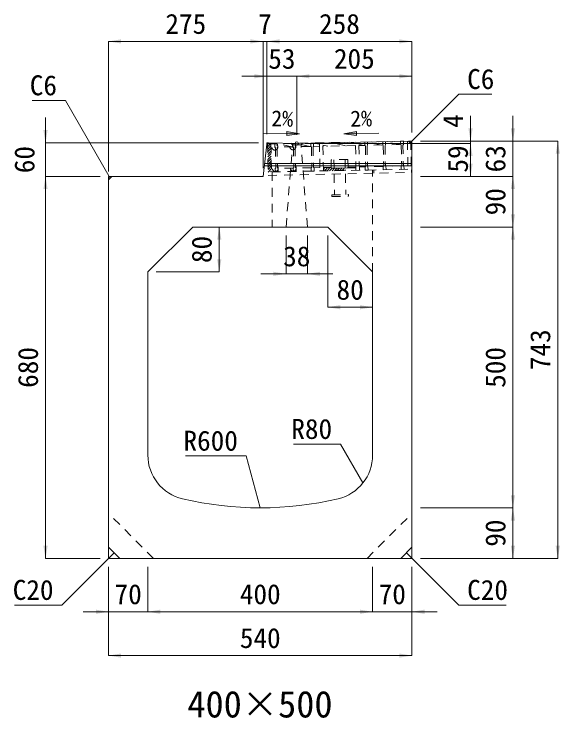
# Model space of a CAD drawing. Units: millimetres at full size; some dimension numbers follow another scale. Extents: x -3301 to 90699, y 107523 to 139162.
# Drawn here: x 14558 to 15529, y 130228 to 131481 of the extents above; entities that cross this region are included whole.
import ezdxf
from ezdxf.enums import TextEntityAlignment as Align

# ---------------------------------------------------------------- set-up
doc = ezdxf.new("R2010")
doc.units = ezdxf.units.MM
doc.header["$LTSCALE"] = 21
doc.header["$PDMODE"] = 32
doc.header["$PDSIZE"] = 10.5
doc.linetypes.add('USER1', pattern=[1.35, 0.75, -0.6])
for name, color, linetype, lineweight in [('0_2', 7, 'USER1', 9), ('寸法線', 7, 'Continuous', 9), ('引出線', 4, 'Continuous', 9), ('本体', 2, 'Continuous', 9), ('補助線', 8, 'Continuous', 13), ('ｸﾞﾚｰﾁﾝｸﾞ', 7, 'USER1', 9)]:
    doc.layers.add(name, color=color, linetype=linetype, lineweight=lineweight)
doc.styles.add('ＭＳ ゴシック', font='')
doc.styles.get('ＭＳ ゴシック').set_extended_font_data('MS Gothic')

# ---------------------------------------------------------------- blocks, each defined once
blk = doc.blocks.new('filled_arrow')
at = {"color": 0, "linetype": 'Continuous', "lineweight": -2}
blk.add_solid([(7.5, 1.25), (0, 0), (7.5, -1.25)], dxfattribs=at)

msp = doc.modelspace()

# ---------------------------------------------------------------- hatches: boundary and pattern name
at = {"layer": '引出線'}
for points in [[(15043.48, 131272.35), (15043.33, 131264.86), (15065.9, 131268.15)], [(15167.15, 131272.35), (15167.3, 131264.86), (15144.73, 131268.15)]]:
    msp.add_hatch(color=256, dxfattribs=at).paths.add_polyline_path(points)
at = {"layer": 'ｸﾞﾚｰﾁﾝｸﾞ'}
h = msp.add_hatch(dxfattribs=at)
h.set_pattern_fill('USER', color=256, style=0, pattern_type=2)
h.set_pattern_definition([(46.14576, (14528.87, 130873.29), (-2.28951, 2.19972), [75, -60])])
h.paths.add_polyline_path([(15008.95, 131249.95), (15014.95, 131250.07), (15015.95, 131200.08), (15009.95, 131199.96)])
h = msp.add_hatch(dxfattribs=at)
h.set_pattern_fill('USER', color=256, style=0, pattern_type=2)
h.set_pattern_definition([(46.14576, (14602.36, 130874.76), (-2.28951, 2.19972), [75, -60])])
h.paths.add_polyline_path([(15108.43, 131201.93), (15108.34, 131206.43), (15146.83, 131207.2), (15161.83, 131207.5), (15166.33, 131207.59), (15166.42, 131203.09), (15146.92, 131202.7)])

# ---------------------------------------------------------------- linework, layer by layer
at = {"layer": '0_2'}
for p, q in [((15042.02, 131102.05), (15053.34, 131248.15)), ((15050.51, 131251.2), (15053.33, 131248.15)), ((15053.33, 131248.15), (15068.69, 131248.15)), ((15071.51, 131251.2), (15068.69, 131248.15)), ((15080.02, 131102.05), (15068.7, 131248.15))]:
    msp.add_line(p, q, dxfattribs=at)
at = {"layer": '寸法線'}
for p, q in [((14726.02, 131432.46), (15001.02, 131432.46)), ((14726.02, 131201.05), (14726.02, 131432.46)), ((14956.02, 131432.46), (15053.02, 131432.46)), ((15001.02, 131207.05), (15001.02, 131432.46)), ((15001.02, 131207.05), (15001.02, 131432.46)), ((15008.02, 131267.05), (15008.02, 131432.46)), ((15008.02, 131432.46), (15266.02, 131432.46)), ((15008.02, 131267.05), (15008.02, 131432.46)), ((15266.02, 131270.09), (15266.02, 131432.46)), ((14963.02, 131370.36), (15106.02, 131370.36)), ((15008.02, 131267.05), (15008.02, 131370.36)), ((15061.02, 131265.95), (15061.02, 131370.36)), ((15061.02, 131370.36), (15266.02, 131370.36)), ((15061.02, 131265.95), (15061.02, 131370.36)), ((15266.02, 131270.05), (15266.02, 131370.36)), ((14613.9, 131297.05), (14613.9, 131147.05)), ((15370.26, 131300.05), (15370.26, 131205.95)), ((15445.73, 131300.05), (15445.73, 131147.05)), ((14993.02, 131252.05), (14613.9, 131252.05)), ((15076.02, 131250.95), (15370.26, 131250.95)), ((15076.02, 131250.95), (15370.26, 131250.95)), ((15281.02, 131255.05), (15370.26, 131255.05)), ((15281.02, 131255.05), (15445.73, 131255.05)), ((15281.02, 131255.05), (15525.59, 131255.05)), ((15370.26, 131250.95), (15370.26, 131192.05)), ((15525.59, 131255.05), (15525.59, 130512.05)), ((14711.02, 131192.05), (14613.9, 131192.05)), ((14613.9, 131192.05), (14613.9, 130512.05)), ((14711.02, 131192.05), (14613.9, 131192.05)), ((15281.02, 131192.05), (15370.26, 131192.05)), ((15281.02, 131192.05), (15445.73, 131192.05)), ((15281.02, 131192.05), (15445.73, 131192.05)), ((15445.73, 131192.05), (15445.73, 131102.05)), ((14891.02, 131102.05), (14923.1, 131102.05)), ((14923.1, 131102.05), (14923.1, 131022.05)), ((15281.02, 131102.05), (15445.73, 131102.05)), ((15281.02, 131102.05), (15445.73, 131102.05)), ((15445.73, 131102.05), (15445.73, 130602.05)), ((15042.02, 131087.05), (15042.02, 131018.67)), ((15080.02, 131087.05), (15080.02, 131018.67)), ((15116.02, 131087.05), (15116.02, 130959.2)), ((14811.02, 131022.05), (14923.1, 131022.05)), ((14997.02, 131018.67), (15125.02, 131018.67)), ((15196.02, 131007.05), (15196.02, 130959.2)), ((15116.02, 130959.2), (15196.02, 130959.2)), ((15281.02, 130602.05), (15445.73, 130602.05)), ((15281.02, 130602.05), (15445.73, 130602.05)), ((15445.73, 130602.05), (15445.73, 130512.05)), ((14711.02, 130512.05), (14613.9, 130512.05)), ((15281.02, 130512.05), (15445.73, 130512.05)), ((15281.02, 130512.05), (15525.59, 130512.05)), ((14726.02, 130497.05), (14726.02, 130417.11)), ((14726.02, 130497.05), (14726.02, 130339.07)), ((14796.02, 130497.05), (14796.02, 130417.11)), ((14796.02, 130497.05), (14796.02, 130417.11)), ((15196.02, 130497.05), (15196.02, 130417.11)), ((15196.02, 130497.05), (15196.02, 130417.11)), ((15266.02, 130497.05), (15266.02, 130417.11)), ((15266.02, 130497.05), (15266.02, 130339.07)), ((14681.02, 130417.11), (14841.02, 130417.11)), ((14796.02, 130417.11), (15196.02, 130417.11)), ((15151.02, 130417.11), (15311.02, 130417.11)), ((14726.02, 130339.07), (15266.02, 130339.07))]:
    msp.add_line(p, q, dxfattribs=at)
at = {"layer": '引出線'}
for p, q in [((15001.8, 131269.4), (15063.9, 131268.15)), ((15206.84, 131269.4), (15144.73, 131268.15))]:
    msp.add_line(p, q, dxfattribs=at)
for points in [[(15263.02, 131252.03), (15349.26, 131338.28), (15408.43, 131338.28)], [(14729.02, 131189.11), (14649.32, 131327.14), (14590.16, 131327.14)], [(15178.77, 130646.47), (15138.98, 130715.39), (15055.07, 130715.39)], [(14996.02, 130602.05), (14971.27, 130694.42), (14862.99, 130694.42)], [(14736.02, 130522.05), (14643.18, 130428.82), (14558.89, 130428.82)], [(15256.02, 130522.05), (15349.25, 130428.82), (15433.54, 130428.82)]]:
    msp.add_lwpolyline(points, dxfattribs=at)
at = {"layer": '引出線', "lineweight": 13}
for points in [[(15043.48, 131272.35), (15043.33, 131264.86), (15065.9, 131268.15)], [(15167.15, 131272.35), (15167.3, 131264.86), (15144.73, 131268.15)]]:
    msp.add_lwpolyline(points, close=True, dxfattribs=at)
at = {"layer": '本体', "lineweight": 13}
for p, q in [((15007.7, 131249.34), (15001.02, 131192.05)), ((15010.74, 131251.99), (15061.02, 131250.95)), ((15061.02, 131250.95), (15260.02, 131254.93)), ((15260.02, 131254.93), (15266.02, 131249.05)), ((15266.02, 131249.05), (15266.02, 130532.05)), ((14726.02, 131186.05), (14732.02, 131192.05)), ((14726.02, 131186.05), (14726.02, 130532.05)), ((14732.02, 131192.05), (15001.02, 131192.05)), ((14796.02, 131022.05), (14876.02, 131102.05)), ((14876.02, 131102.05), (15116.02, 131102.05)), ((15116.02, 131102.05), (15196.02, 131022.05)), ((14796.02, 131022.05), (14796.02, 130696.09)), ((15196.02, 131022.05), (15196.02, 130696.09)), ((14746.02, 130512.05), (14726.02, 130532.05)), ((15246.02, 130512.05), (15266.02, 130532.05)), ((14746.02, 130512.05), (15246.02, 130512.05)), ((15246.02, 130512.05), (15186.02, 130512.05))]:
    msp.add_line(p, q, dxfattribs=at)
at = {"layer": '本体', "color": 4}
for p, q in [((15266.02, 131211.09), (15003.24, 131211.09)), ((15266.02, 131215.09), (15003.7, 131215.09))]:
    msp.add_line(p, q, dxfattribs=at)
at = {"layer": '本体', "linetype": 'USER1'}
for p, q in [((15016.95, 131200.1), (15016.95, 131102.05)), ((15196.02, 131022.05), (15196.02, 131203.68))]:
    msp.add_line(p, q, dxfattribs=at)
at = {"layer": '本体', "color": 7, "linetype": 'USER1'}
for p, q in [((14806.02, 130512.05), (14726.02, 130592.05)), ((15186.02, 130512.05), (15266.02, 130592.05))]:
    msp.add_line(p, q, dxfattribs=at)
at = {"layer": '本体', "lineweight": 13}
for centre, radius, start, end in [((15010.68, 131248.99), 3, 88.81101, 173.34557), ((14876.02, 130696.09), 80, 180, 256.65764), ((15116.02, 130696.09), 80, 283.34236, 0), ((14996.02, 131202.05), 600, 256.65764, 283.34236)]:
    msp.add_arc(centre, radius, start, end, dxfattribs=at)
at = {"layer": '補助線'}
for p, q in [((15007.7, 131249.34), (15008.02, 131252.05)), ((15010.74, 131251.99), (15008.02, 131252.05)), ((15260.02, 131254.93), (15266.02, 131255.05)), ((15266.02, 131249.05), (15266.02, 131255.05)), ((14726.02, 131186.05), (14726.02, 131192.05)), ((14732.02, 131192.05), (14726.02, 131192.05)), ((14726.02, 130512.05), (14726.02, 130532.05)), ((15266.02, 130512.05), (15266.02, 130532.05)), ((14746.02, 130512.05), (14726.02, 130512.05)), ((15246.02, 130512.05), (15266.02, 130512.05))]:
    msp.add_line(p, q, dxfattribs=at)
msp.add_circle((15061.02, 131250.95), 3, dxfattribs=at)
at = {"layer": 'ｸﾞﾚｰﾁﾝｸﾞ'}
for p, q in [((15008.95, 131249.95), (15263.9, 131255.05)), ((15008.95, 131249.95), (15010.07, 131193.96)), ((15014.95, 131250.07), (15016.07, 131194.08)), ((15025.82, 131250.29), (15020.83, 131250.19)), ((15025.82, 131250.29), (15020.83, 131250.19)), ((15025.82, 131250.29), (15020.83, 131250.19)), ((15021.94, 131250.21), (15022.06, 131244.21)), ((15022.06, 131244.21), (15023.08, 131243.23)), ((15022.06, 131244.21), (15023.08, 131243.23)), ((15022.06, 131244.21), (15023.08, 131243.23)), ((15023.08, 131243.23), (15023.8, 131207.24)), ((15023.08, 131243.23), (15023.8, 131207.24)), ((15023.08, 131243.23), (15023.8, 131207.24)), ((15027.06, 131244.31), (15026.08, 131243.29)), ((15027.06, 131244.31), (15026.08, 131243.29)), ((15027.06, 131244.31), (15026.08, 131243.29)), ((15026.08, 131243.29), (15026.8, 131207.3)), ((15026.08, 131243.29), (15026.8, 131207.3)), ((15026.08, 131243.29), (15026.8, 131207.3)), ((15026.94, 131250.31), (15027.06, 131244.31)), ((15026.94, 131250.31), (15027.06, 131244.31)), ((15026.94, 131250.31), (15027.06, 131244.31)), ((15052.06, 131244.81), (15026.94, 131250.31)), ((15054.06, 131244.85), (15027.06, 131244.31)), ((15058.94, 131250.95), (15053.94, 131250.85)), ((15058.94, 131250.95), (15053.94, 131250.85)), ((15058.94, 131250.95), (15053.94, 131250.85)), ((15054.06, 131244.85), (15053.94, 131250.85)), ((15053.94, 131250.85), (15054.06, 131244.85)), ((15053.94, 131250.85), (15054.06, 131244.85)), ((15053.94, 131250.85), (15054.06, 131244.85)), ((15053.94, 131250.85), (15054.06, 131244.85)), ((15053.94, 131250.85), (15054.06, 131244.85)), ((15053.94, 131250.85), (15054.06, 131244.85)), ((15054.06, 131244.85), (15055.08, 131243.87)), ((15054.06, 131244.85), (15055.08, 131243.87)), ((15054.06, 131244.85), (15055.08, 131243.87)), ((15055.08, 131243.87), (15055.8, 131207.88)), ((15055.08, 131243.87), (15055.8, 131207.88)), ((15055.08, 131243.87), (15055.8, 131207.88)), ((15059.06, 131244.95), (15058.08, 131243.93)), ((15059.06, 131244.95), (15058.08, 131243.93)), ((15059.06, 131244.95), (15058.08, 131243.93)), ((15058.08, 131243.93), (15058.8, 131207.94)), ((15058.08, 131243.93), (15058.8, 131207.94)), ((15058.08, 131243.93), (15058.8, 131207.94)), ((15084.05, 131245.45), (15058.94, 131250.95)), ((15058.94, 131250.95), (15059.06, 131244.95)), ((15058.94, 131250.95), (15059.06, 131244.95)), ((15058.94, 131250.95), (15059.06, 131244.95)), ((15086.05, 131245.49), (15059.06, 131244.95)), ((15090.93, 131251.59), (15085.93, 131251.49)), ((15090.93, 131251.59), (15085.93, 131251.49)), ((15090.93, 131251.59), (15085.93, 131251.49)), ((15085.93, 131251.49), (15086.05, 131245.49)), ((15085.93, 131251.49), (15086.05, 131245.49)), ((15085.93, 131251.49), (15086.05, 131245.49)), ((15086.05, 131245.49), (15087.07, 131244.51)), ((15086.05, 131245.49), (15087.07, 131244.51)), ((15086.05, 131245.49), (15087.07, 131244.51)), ((15087.07, 131244.51), (15087.79, 131208.52)), ((15087.07, 131244.51), (15087.79, 131208.52)), ((15087.07, 131244.51), (15087.79, 131208.52)), ((15091.05, 131245.59), (15090.07, 131244.57)), ((15091.05, 131245.59), (15090.07, 131244.57)), ((15091.05, 131245.59), (15090.07, 131244.57)), ((15090.07, 131244.57), (15090.79, 131208.58)), ((15090.07, 131244.57), (15090.79, 131208.58)), ((15090.07, 131244.57), (15090.79, 131208.58)), ((15101.48, 131249.28), (15090.93, 131251.59)), ((15090.93, 131251.59), (15091.05, 131245.59)), ((15090.93, 131251.59), (15091.05, 131245.59)), ((15090.93, 131251.59), (15091.05, 131245.59)), ((15101.55, 131245.8), (15091.05, 131245.59)), ((15101.43, 131251.8), (15102.43, 131201.81)), ((15108.43, 131201.93), (15107.43, 131251.92)), ((15116.05, 131246.09), (15107.51, 131247.96)), ((15165.54, 131247.08), (15107.55, 131245.92)), ((15148.04, 131246.73), (15122.92, 131252.23)), ((15165.47, 131250.56), (15154.92, 131252.87)), ((15166.42, 131203.09), (15165.42, 131253.08)), ((15172.41, 131203.21), (15171.42, 131253.2)), ((15180.03, 131247.37), (15171.49, 131249.24)), ((15182.03, 131247.41), (15171.54, 131247.2)), ((15181.91, 131253.41), (15182.03, 131247.41)), ((15181.91, 131253.41), (15182.03, 131247.41)), ((15181.91, 131253.41), (15182.03, 131247.41)), ((15182.03, 131247.41), (15183.05, 131246.43)), ((15182.03, 131247.41), (15183.05, 131246.43)), ((15182.03, 131247.41), (15183.05, 131246.43)), ((15183.05, 131246.43), (15183.77, 131210.44)), ((15183.05, 131246.43), (15183.77, 131210.44)), ((15183.05, 131246.43), (15183.77, 131210.44)), ((15187.03, 131247.51), (15186.05, 131246.49)), ((15187.03, 131247.51), (15186.05, 131246.49)), ((15187.03, 131247.51), (15186.05, 131246.49)), ((15186.05, 131246.49), (15186.77, 131210.5)), ((15186.05, 131246.49), (15186.77, 131210.5)), ((15186.05, 131246.49), (15186.77, 131210.5)), ((15186.91, 131253.51), (15187.03, 131247.51)), ((15186.91, 131253.51), (15187.03, 131247.51)), ((15186.91, 131253.51), (15187.03, 131247.51)), ((15212.03, 131248.01), (15186.91, 131253.51)), ((15214.03, 131248.05), (15187.03, 131247.51)), ((15213.91, 131254.05), (15214.03, 131248.05)), ((15213.91, 131254.05), (15214.03, 131248.05)), ((15213.91, 131254.05), (15214.03, 131248.05)), ((15214.03, 131248.05), (15215.05, 131247.07)), ((15214.03, 131248.05), (15215.05, 131247.07)), ((15214.03, 131248.05), (15215.05, 131247.07)), ((15215.05, 131247.07), (15215.77, 131211.08)), ((15215.05, 131247.07), (15215.77, 131211.08)), ((15215.05, 131247.07), (15215.77, 131211.08)), ((15219.03, 131248.15), (15218.05, 131247.13)), ((15219.03, 131248.15), (15218.05, 131247.13)), ((15219.03, 131248.15), (15218.05, 131247.13)), ((15218.05, 131247.13), (15218.77, 131211.14)), ((15218.05, 131247.13), (15218.77, 131211.14)), ((15218.05, 131247.13), (15218.77, 131211.14)), ((15218.91, 131254.15), (15219.03, 131248.15)), ((15218.91, 131254.15), (15219.03, 131248.15)), ((15218.91, 131254.15), (15219.03, 131248.15)), ((15244.02, 131248.65), (15218.91, 131254.15)), ((15246.02, 131248.69), (15219.03, 131248.15)), ((15250.9, 131254.79), (15245.9, 131254.69)), ((15250.9, 131254.79), (15245.9, 131254.69)), ((15250.9, 131254.79), (15245.9, 131254.69)), ((15245.9, 131254.69), (15246.02, 131248.69)), ((15245.9, 131254.69), (15246.02, 131248.69)), ((15245.9, 131254.69), (15246.02, 131248.69)), ((15246.02, 131248.69), (15247.04, 131247.71)), ((15246.02, 131248.69), (15247.04, 131247.71)), ((15246.02, 131248.69), (15247.04, 131247.71)), ((15247.04, 131247.71), (15247.76, 131211.72)), ((15247.04, 131247.71), (15247.76, 131211.72)), ((15247.04, 131247.71), (15247.76, 131211.72)), ((15251.02, 131248.79), (15250.04, 131247.77)), ((15251.02, 131248.79), (15250.04, 131247.77)), ((15251.02, 131248.79), (15250.04, 131247.77)), ((15250.04, 131247.77), (15250.76, 131211.78)), ((15250.04, 131247.77), (15250.76, 131211.78)), ((15250.04, 131247.77), (15250.76, 131211.78)), ((15250.9, 131254.79), (15251.02, 131248.79)), ((15250.9, 131254.79), (15251.02, 131248.79)), ((15250.9, 131254.79), (15251.02, 131248.79)), ((15257.9, 131254.93), (15258.9, 131204.94)), ((15263.9, 131255.05), (15265.02, 131199.06)), ((15152.03, 131222.3), (15122.03, 131221.7)), ((15122.03, 131221.7), (15122.33, 131206.71)), ((15127.03, 131221.8), (15127.33, 131206.81)), ((15147.03, 131222.2), (15147.33, 131207.21)), ((15152.03, 131222.3), (15152.33, 131207.31)), ((15022.82, 131206.22), (15023.8, 131207.24)), ((15022.82, 131206.22), (15023.8, 131207.24)), ((15022.82, 131206.22), (15023.8, 131207.24)), ((15022.94, 131200.22), (15022.82, 131206.22)), ((15022.94, 131200.22), (15022.82, 131206.22)), ((15022.94, 131200.22), (15022.82, 131206.22)), ((15022.94, 131200.22), (15022.82, 131206.22)), ((15022.94, 131200.22), (15022.82, 131206.22)), ((15022.94, 131200.22), (15022.82, 131206.22)), ((15027.82, 131206.32), (15026.8, 131207.3)), ((15027.82, 131206.32), (15026.8, 131207.3)), ((15027.82, 131206.32), (15026.8, 131207.3)), ((15054.82, 131206.86), (15027.82, 131206.32)), ((15027.94, 131200.32), (15027.82, 131206.32)), ((15027.94, 131200.32), (15027.82, 131206.32)), ((15027.94, 131200.32), (15027.82, 131206.32)), ((15054.82, 131206.86), (15055.8, 131207.88)), ((15054.82, 131206.86), (15055.8, 131207.88)), ((15054.82, 131206.86), (15055.8, 131207.88)), ((15054.94, 131200.86), (15054.82, 131206.86)), ((15054.94, 131200.86), (15054.82, 131206.86)), ((15054.94, 131200.86), (15054.82, 131206.86)), ((15054.94, 131200.86), (15054.82, 131206.86)), ((15054.94, 131200.86), (15054.82, 131206.86)), ((15054.94, 131200.86), (15054.82, 131206.86)), ((15059.82, 131206.96), (15058.8, 131207.94)), ((15059.82, 131206.96), (15058.8, 131207.94)), ((15059.82, 131206.96), (15058.8, 131207.94)), ((15086.81, 131207.5), (15059.82, 131206.96)), ((15059.94, 131200.96), (15059.82, 131206.96)), ((15059.94, 131200.96), (15059.82, 131206.96)), ((15059.94, 131200.96), (15059.82, 131206.96)), ((15086.81, 131207.5), (15087.79, 131208.52)), ((15086.81, 131207.5), (15087.79, 131208.52)), ((15086.81, 131207.5), (15087.79, 131208.52)), ((15086.93, 131201.5), (15086.81, 131207.5)), ((15086.93, 131201.5), (15086.81, 131207.5)), ((15086.93, 131201.5), (15086.81, 131207.5)), ((15091.81, 131207.6), (15090.79, 131208.58)), ((15091.81, 131207.6), (15090.79, 131208.58)), ((15091.81, 131207.6), (15090.79, 131208.58)), ((15102.31, 131207.81), (15091.81, 131207.6)), ((15091.93, 131201.6), (15091.81, 131207.6)), ((15091.93, 131201.6), (15091.81, 131207.6)), ((15091.93, 131201.6), (15091.81, 131207.6)), ((15122.3, 131208.21), (15108.31, 131207.93)), ((15166.33, 131207.59), (15108.34, 131206.43)), ((15152.33, 131207.31), (15122.33, 131206.71)), ((15166.3, 131209.09), (15152.3, 131208.81)), ((15182.79, 131209.42), (15172.29, 131209.21)), ((15182.79, 131209.42), (15183.77, 131210.44)), ((15182.79, 131209.42), (15183.77, 131210.44)), ((15182.79, 131209.42), (15183.77, 131210.44)), ((15182.91, 131203.42), (15182.79, 131209.42)), ((15182.91, 131203.42), (15182.79, 131209.42)), ((15182.91, 131203.42), (15182.79, 131209.42)), ((15187.79, 131209.52), (15186.77, 131210.5)), ((15187.79, 131209.52), (15186.77, 131210.5)), ((15187.79, 131209.52), (15186.77, 131210.5)), ((15214.79, 131210.06), (15187.79, 131209.52)), ((15187.91, 131203.52), (15187.79, 131209.52)), ((15187.91, 131203.52), (15187.79, 131209.52)), ((15187.91, 131203.52), (15187.79, 131209.52)), ((15214.79, 131210.06), (15215.77, 131211.08)), ((15214.79, 131210.06), (15215.77, 131211.08)), ((15214.79, 131210.06), (15215.77, 131211.08)), ((15214.91, 131204.06), (15214.79, 131210.06)), ((15214.91, 131204.06), (15214.79, 131210.06)), ((15214.91, 131204.06), (15214.79, 131210.06)), ((15219.79, 131210.16), (15218.77, 131211.14)), ((15219.79, 131210.16), (15218.77, 131211.14)), ((15219.79, 131210.16), (15218.77, 131211.14)), ((15246.78, 131210.7), (15219.79, 131210.16)), ((15219.91, 131204.16), (15219.79, 131210.16)), ((15219.91, 131204.16), (15219.79, 131210.16)), ((15219.91, 131204.16), (15219.79, 131210.16)), ((15246.78, 131210.7), (15247.76, 131211.72)), ((15246.78, 131210.7), (15247.76, 131211.72)), ((15246.78, 131210.7), (15247.76, 131211.72)), ((15246.9, 131204.7), (15246.78, 131210.7)), ((15246.9, 131204.7), (15246.78, 131210.7)), ((15246.9, 131204.7), (15246.78, 131210.7)), ((15251.78, 131210.8), (15250.76, 131211.78)), ((15251.78, 131210.8), (15250.76, 131211.78)), ((15251.78, 131210.8), (15250.76, 131211.78)), ((15251.9, 131204.8), (15251.78, 131210.8)), ((15251.9, 131204.8), (15251.78, 131210.8)), ((15251.9, 131204.8), (15251.78, 131210.8)), ((15258.9, 131204.94), (15009.95, 131199.96)), ((15010.07, 131193.96), (15265.02, 131199.06)), ((15027.94, 131200.32), (15022.94, 131200.22)), ((15027.94, 131200.32), (15022.94, 131200.22)), ((15027.94, 131200.32), (15022.94, 131200.22)), ((15059.94, 131200.96), (15054.94, 131200.86)), ((15059.94, 131200.96), (15054.94, 131200.86)), ((15059.94, 131200.96), (15054.94, 131200.86)), ((15091.93, 131201.6), (15086.93, 131201.5)), ((15091.93, 131201.6), (15086.93, 131201.5)), ((15091.93, 131201.6), (15086.93, 131201.5)), ((15127.54, 131196.31), (15128.28, 131159.32)), ((15147.54, 131196.71), (15148.28, 131159.72)), ((15187.91, 131203.52), (15182.91, 131203.42)), ((15187.91, 131203.52), (15182.91, 131203.42)), ((15187.91, 131203.52), (15182.91, 131203.42)), ((15197.91, 131203.72), (15198.03, 131197.72)), ((15219.91, 131204.16), (15214.91, 131204.06)), ((15219.91, 131204.16), (15214.91, 131204.06)), ((15219.91, 131204.16), (15214.91, 131204.06)), ((15251.9, 131204.8), (15246.9, 131204.7)), ((15251.9, 131204.8), (15246.9, 131204.7)), ((15251.9, 131204.8), (15246.9, 131204.7)), ((15265.02, 131199.06), (15264.92, 131204.06)), ((15123.28, 131159.22), (15153.28, 131159.82)), ((15123.34, 131156.22), (15123.28, 131159.22)), ((15123.34, 131156.22), (15153.34, 131156.82)), ((15153.34, 131156.82), (15153.28, 131159.82))]:
    msp.add_line(p, q, dxfattribs=at)
for p in [(15022.06, 131244.21), (15054.06, 131244.85), (15022.82, 131206.22), (15054.82, 131206.86)]:
    msp.add_point(p, dxfattribs=at)

# ---------------------------------------------------------------- block references
at = {"layer": '寸法線', "xscale": 3, "yscale": 3}
for p in [(14726.02, 131432.46), (15008.02, 131432.46), (15008.02, 131432.46), (15061.02, 131370.36), (15061.02, 131370.36), (15080.02, 131018.67), (15116.02, 130959.2), (14796.02, 130417.11), (14796.02, 130417.11), (15266.02, 130417.11), (14726.02, 130339.07)]:
    msp.add_blockref('filled_arrow', p, dxfattribs=at)
for p, rotation in [((15001.02, 131432.46), 180), ((15001.02, 131432.46), 180), ((15266.02, 131432.46), 180), ((15008.02, 131370.36), 180), ((15266.02, 131370.36), 180), ((14613.9, 131252.05), 90), ((15370.26, 131255.05), 90), ((15445.73, 131255.05), 90), ((15370.26, 131250.95), 270), ((15525.59, 131255.05), 270), ((15370.26, 131192.05), 90), ((14613.9, 131192.05), 270), ((14613.9, 131192.05), 270), ((15445.73, 131192.05), 270), ((15445.73, 131192.05), 270), ((15445.73, 131102.05), 90), ((14923.1, 131102.05), 270), ((15445.73, 131102.05), 270), ((14923.1, 131022.05), 90), ((15042.02, 131018.67), 180), ((15196.02, 130959.2), 180), ((15445.73, 130602.05), 90), ((15445.73, 130602.05), 270), ((14613.9, 130512.05), 90), ((15445.73, 130512.05), 90), ((15525.59, 130512.05), 90), ((14726.02, 130417.11), 180), ((15196.02, 130417.11), 180), ((15196.02, 130417.11), 180), ((15266.02, 130339.07), 180)]:
    msp.add_blockref('filled_arrow', p, dxfattribs=dict(at, rotation=rotation))
at = {"layer": '引出線', "xscale": 0.12, "yscale": 0.12}
for p, rotation in [((15263.02, 131252.03), 45), ((14729.02, 131189.11), 120), ((15178.77, 130646.47), 120), ((14996.02, 130602.05), 105), ((14736.02, 130522.05), 225.1), ((15256.02, 130522.05), 315)]:
    msp.add_blockref('filled_arrow', p, dxfattribs=dict(at, rotation=rotation))

# ---------------------------------------------------------------- texts
at = {"layer": '0_2', "style": 'ＭＳ ゴシック'}
msp.add_text('400×500', height=47.47, dxfattribs=at).set_placement((14995.53, 130252.6), align=Align.MIDDLE_CENTER)
at = {"layer": '寸法線', "style": 'ＭＳ ゴシック'}
for s, p in [('275', (14863.52, 131463.71)), ('258', (15137.02, 131463.71)), ('7', (15004.52, 131463.71)), ('53', (15034.52, 131401.61)), ('205', (15163.52, 131401.61)), ('38', (15061.02, 131049.92)), ('80', (15156.02, 130990.45)), ('70', (14761.02, 130448.36)), ('400', (14996.02, 130448.36)), ('70', (15231.02, 130448.36)), ('540', (14996.02, 130370.32))]:
    msp.add_text(s, height=35.6, dxfattribs=at).set_placement(p, align=Align.MIDDLE_CENTER)
for s, p in [('4', (15339.01, 131290.73)), ('60', (14576.4, 131222.05)), ('59', (15347.76, 131223.18)), ('63', (15414.48, 131223.55)), ('90', (15414.48, 131147.05)), ('80', (14891.85, 131062.05)), ('743', (15494.34, 130883.55)), ('680', (14582.65, 130852.05)), ('500', (15414.48, 130852.05)), ('90', (15414.48, 130557.05))]:
    msp.add_text(s, height=35.6, rotation=90, dxfattribs=at).set_placement(p, align=Align.MIDDLE_CENTER)
at = {"layer": '引出線', "style": 'ＭＳ ゴシック'}
for s, p in [('C6', (15364.26, 131383.28)), ('C20', (15364.25, 130473.82))]:
    msp.add_text(s, height=35.6, dxfattribs=at).set_placement(p, align=Align.TOP_LEFT)
for s, p in [('C6', (14634.32, 131372.14)), ('R80', (15123.98, 130760.39)), ('R600', (14956.27, 130739.42)), ('C20', (14628.18, 130473.82))]:
    msp.add_text(s, height=35.6, dxfattribs=at).set_placement(p, align=Align.TOP_RIGHT)
for rotation, p in [(359, (15035.13, 131295.28)), (1, (15175.51, 131295.28))]:
    msp.add_text('2%', height=28.48, rotation=rotation, dxfattribs=at).set_placement(p, align=Align.MIDDLE_CENTER)

doc.saveas('drawing.dxf')
